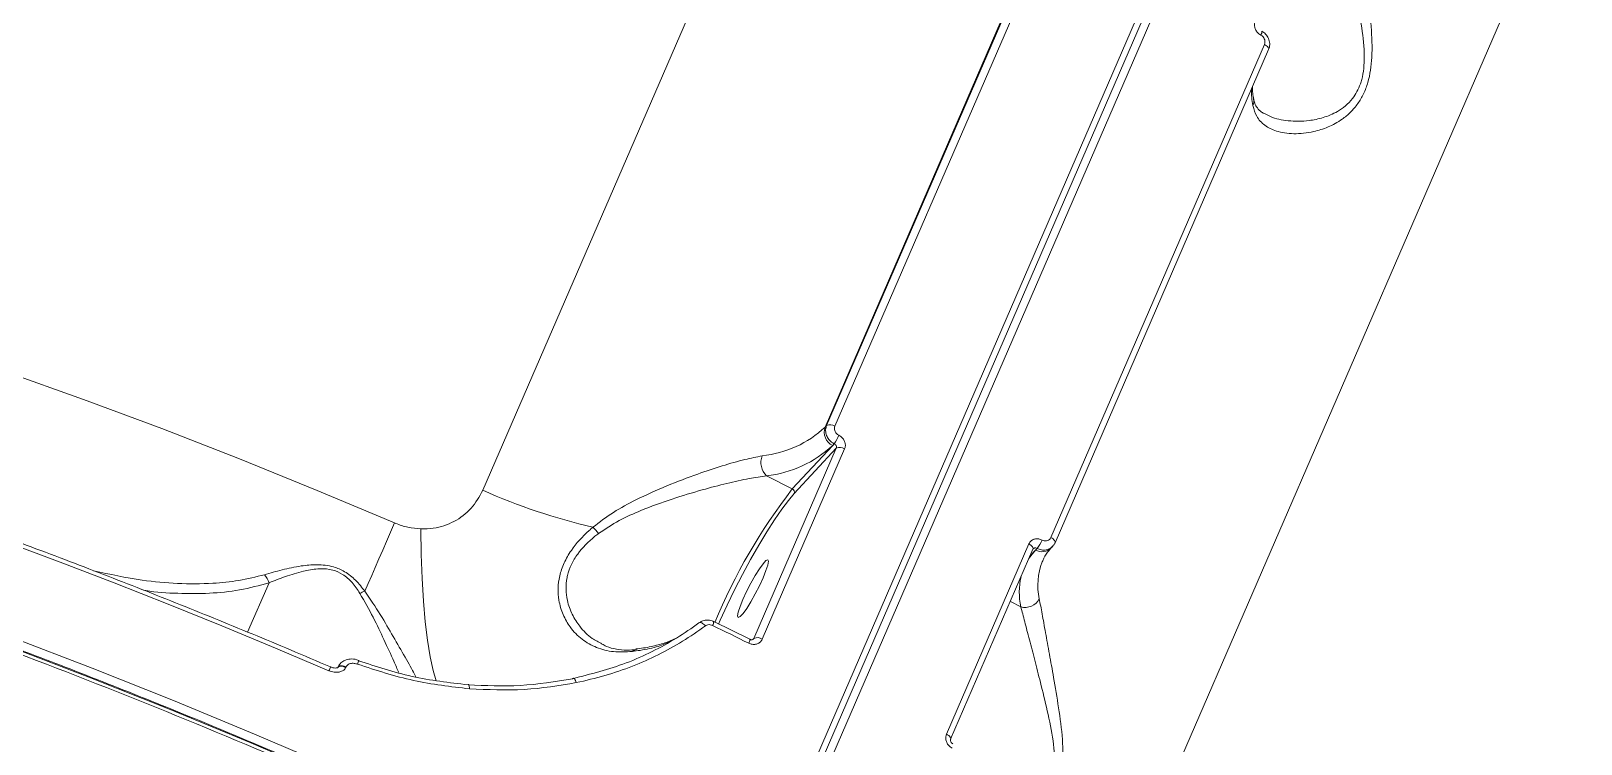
# Model space of a CAD drawing. Header units: millimetres. Extents: x -11024 to 8278, y -7837 to 5770.
# Drawn here: x 3873.3 to 4088.6, y 1638 to 1737.1 of the extents above; entities that cross this region are included whole.
import ezdxf

# ---------------------------------------------------------------- set-up
doc = ezdxf.new("R2010")
doc.units = ezdxf.units.MM
doc.layers.add('DIKOM_ОБЪЕКТ', color=7, linetype='Continuous')

msp = doc.modelspace()

# ---------------------------------------------------------------- linework, layer by layer
at = {"layer": 'DIKOM_ОБЪЕКТ', "color": 7, "linetype": 'Continuous', "lineweight": 15}
for p, q in [((3970.447, 1608.571), (4143.439, 2008.019)), ((3971.055, 1607.837), (4144.047, 2007.285)), ((4145.204, 2007.109), (3972.212, 1607.661)), ((3936.08, 1673.265), (4061.178, 1962.122)), ((4153.625, 1914.455), (4028.527, 1625.599)), ((3983.836, 1682.273), (4013.502, 1750.773)), ((4014.658, 1750.674), (3984.992, 1682.173)), ((4013.296, 1750.552), (3983.63, 1682.051)), ((4014.997, 1666.702), (4044.663, 1735.202)), ((4015.567, 1665.987), (4045.233, 1734.488)), ((3983.63, 1682.051), (3983.836, 1682.273)), ((3984.676, 1679.493), (3984.894, 1679.728)), ((3973.735, 1652.697), (3985.172, 1679.106)), ((3986.334, 1679.004), (3974.896, 1652.594)), ((3979.067, 1673.449), (3984.676, 1679.493)), ((3985.172, 1679.106), (3979.329, 1672.81)), ((3975.501, 1675.288), (3979.067, 1673.449)), ((4000.489, 1639.398), (4011.926, 1665.808)), ((4001.065, 1638.681), (4012.502, 1665.091)), ((4012.849, 1664.967), (4012.098, 1664.157)), ((4012.505, 1665.086), (4012.538, 1665.142)), ((4013.067, 1665.201), (4012.849, 1664.967)), ((4015.03, 1665.257), (4015.236, 1665.479)), ((4015.53, 1665.931), (4015.567, 1665.987)), ((4013.835, 1663.448), (4013.778, 1663.312)), ((3906.372, 1660.417), (3903.399, 1653.552)), ((4010.806, 1657.084), (4009.358, 1657.831)), ((3973.185, 1652.564), (3968.159, 1655.03)), ((3973.589, 1652.539), (3973.735, 1652.697)), ((3915.994, 1648.738), (3915.96, 1648.66)), ((3917.081, 1648.743), (3917.047, 1648.666))]:
    msp.add_line(p, q, dxfattribs=at)
at = {"layer": 'DIKOM_ОБЪЕКТ', "color": 7, "linetype": 'Continuous', "lineweight": 15, "flags": 128}
for points in [[(4045.233, 1734.488), (4045.239, 1734.503), (4045.249, 1734.59), (4045.224, 1734.686), (4045.167, 1734.79), (4045.078, 1734.898), (4044.962, 1735.005), (4044.821, 1735.108), (4044.663, 1735.202)], [(3965.563, 1609.564), (3959.011, 1612.859), (3948.143, 1618.186), (3937.184, 1623.385), (3926.142, 1628.451), (3915.028, 1633.381), (3903.852, 1638.17), (3892.621, 1642.814), (3881.346, 1647.31), (3870.037, 1651.652), (3858.702, 1655.839), (3847.351, 1659.866), (3835.995, 1663.73), (3824.641, 1667.428), (3813.301, 1670.956), (3801.984, 1674.312), (3790.698, 1677.492), (3779.454, 1680.495), (3768.261, 1683.317), (3757.128, 1685.956), (3746.066, 1688.41), (3735.083, 1690.677), (3731.992, 1691.284)], [(3869.74, 1689.784), (3880.613, 1685.887), (3891.467, 1681.83), (3902.293, 1677.617), (3913.081, 1673.251), (3923.82, 1668.738)], [(3914.704, 1648.204), (3907.273, 1651.35), (3899.82, 1654.433), (3892.346, 1657.449), (3884.854, 1660.4), (3877.349, 1663.284), (3869.831, 1666.099), (3862.304, 1668.845), (3854.771, 1671.521)], [(3979.329, 1672.81), (3978.522, 1671.861), (3977.605, 1670.639), (3976.599, 1669.17), (3975.526, 1667.488), (3974.41, 1665.629), (3973.277, 1663.636), (3972.151, 1661.553), (3971.058, 1659.427), (3970.021, 1657.304), (3969.065, 1655.233), (3968.808, 1654.654)], [(3919.689, 1659.248), (3920.154, 1660.312), (3920.636, 1661.414), (3921.133, 1662.553), (3921.644, 1663.727), (3922.17, 1664.935), (3922.708, 1666.174), (3923.258, 1667.442), (3923.82, 1668.738)], [(3929.601, 1646.799), (3929.183, 1648.213), (3928.756, 1650.152), (3928.385, 1652.425), (3928.074, 1655.009), (3927.825, 1657.878), (3927.642, 1661.005), (3927.526, 1664.359), (3927.478, 1667.906)], [(4015.567, 1665.987), (4015.573, 1666.003), (4015.583, 1666.089), (4015.558, 1666.186), (4015.501, 1666.29), (4015.412, 1666.398), (4015.295, 1666.505), (4015.155, 1666.607), (4014.997, 1666.702)], [(4012.502, 1665.091), (4012.508, 1665.107), (4012.518, 1665.193), (4012.493, 1665.29), (4012.434, 1665.395), (4012.345, 1665.503), (4012.227, 1665.61), (4012.086, 1665.713), (4011.926, 1665.808)], [(4011.959, 1663.836), (4012.181, 1664.157), (4012.849, 1664.967)], [(3972.208, 1658.093), (3971.811, 1657.108), (3971.561, 1656.325), (3971.476, 1655.808), (3971.564, 1655.599), (3971.819, 1655.714), (3972.218, 1656.144), (3972.73, 1656.854), (3973.313, 1657.788), (3973.921, 1658.868), (3974.503, 1660.008), (3975.013, 1661.116), (3975.409, 1662.101), (3975.66, 1662.884), (3975.744, 1663.401), (3975.656, 1663.611), (3975.402, 1663.496), (3975.002, 1663.066), (3974.491, 1662.355), (3973.907, 1661.422), (3973.3, 1660.341), (3972.718, 1659.201), (3972.208, 1658.093)], [(3966.101, 1654.845), (3966.168, 1654.892), (3966.255, 1654.91), (3966.359, 1654.896), (3966.477, 1654.853), (3966.603, 1654.782), (3966.733, 1654.685), (3966.864, 1654.565), (3966.989, 1654.427)], [(3973.019, 1652.02), (3972.391, 1652.33), (3971.763, 1652.64), (3971.135, 1652.95), (3970.506, 1653.258), (3969.876, 1653.567), (3969.247, 1653.875), (3968.617, 1654.182), (3967.987, 1654.489)], [(3870.466, 1652.92), (3881.802, 1648.567), (3893.104, 1644.061), (3904.361, 1639.405), (3915.565, 1634.605), (3926.705, 1629.664), (3937.773, 1624.585), (3948.758, 1619.374), (3959.653, 1614.035), (3970.447, 1608.571)], [(3957.433, 1651.136), (3957.401, 1651.132), (3957.323, 1651.117)], [(3915.962, 1648.664), (3915.995, 1648.714), (3916.116, 1648.791), (3916.298, 1648.826), (3916.526, 1648.815), (3916.783, 1648.761), (3917.047, 1648.666)], [(3915.994, 1648.738), (3916.028, 1648.792), (3916.149, 1648.869), (3916.331, 1648.904), (3916.56, 1648.893), (3916.817, 1648.838), (3917.081, 1648.743)], [(3934.016, 1646.247), (3934.054, 1646.291), (3934.091, 1646.3), (3934.124, 1646.274), (3934.154, 1646.214), (3934.178, 1646.122), (3934.196, 1646.001), (3934.208, 1645.856), (3934.212, 1645.691)], [(3948.541, 1647.096), (3948.593, 1647.141), (3948.653, 1647.15), (3948.72, 1647.125), (3948.79, 1647.065), (3948.86, 1646.973), (3948.93, 1646.853), (3948.995, 1646.708), (3949.054, 1646.543)], [(4001.064, 1638.68), (4001.071, 1638.697), (4001.08, 1638.783), (4001.055, 1638.88), (4000.997, 1638.985), (4000.907, 1639.093), (4000.79, 1639.201), (4000.648, 1639.304), (4000.489, 1639.398)]]:
    msp.add_lwpolyline(points, dxfattribs=at)
at = {"layer": 'DIKOM_ОБЪЕКТ', "color": 7, "linetype": 'Continuous', "lineweight": 15}
for centre, radius, start, end in [((4043.519, 1736.937), 0.77, 325.04611, 9.06405), ((4053.015, 1728.688), 10.165, 178.27475, 191.26437), ((4041.634, 1727.328), 1.543, 336.10008, 10.28851), ((3973.295, 1693.066), 15.104, 276.07015, 313.17698), ((3985.557, 1681.346), 2.052, 159.90439, 244.56663), ((3984.326, 1681.209), 1.171, 55.37086, 114.75186), ((3979.308, 1683.5), 6.74, 325.96493, 337.36306), ((3977.186, 1677.106), 2.479, 157.7051, 227.19624), ((3973.823, 1691.061), 15.862, 276.07589, 313.17452), ((3985.663, 1678.039), 1.175, 55.22262, 114.68767), ((3971.225, 1752.458), 86.641, 246.06914, 256.74972), ((4043.502, 1623.622), 81.453, 142.28542, 157.42801), ((3978.847, 1672.986), 0.513, 339.88959, 64.55023), ((3945.891, 1662.178), 8.082, 39.11567, 47.35853), ((4013.747, 1666.554), 1.824, 240.49254, 314.66311), ((4009.965, 1667.894), 4.107, 319.0316, 337.84007), ((4021.985, 1660.101), 8.813, 158.63365, 192.44507), ((3903.566, 1659.59), 2.926, 16.41684, 41.86328), ((4020.445, 1659.092), 9.846, 167.34513, 191.76938), ((3920.707, 1655.947), 3.455, 107.13491, 119.64814), ((4011.43, 1659.169), 2.176, 253.3496, 333.61919), ((3966.91, 1655.13), 1.253, 329.27074, 355.42901), ((3972.062, 1652.608), 1.123, 328.44209, 357.7309), ((3974.226, 1651.63), 1.174, 55.18569, 114.70126), ((3914.691, 1650.661), 4.27, 338.75057, 346.32469), ((3957.577, 1650.018), 1.128, 103.03492, 130.50574), ((3926.767, 1643.155), 13.077, 154.8195, 157.2851)]:
    msp.add_arc(centre, radius, start, end, dxfattribs=at)
for points, knots in [([(4056.27, 1757.239), (4056.396, 1756.567), (4056.647, 1755.222), (4057.125, 1752.557), (4057.673, 1749.578), (4058.298, 1746.087), (4058.975, 1742.119), (4059.525, 1737.764), (4059.697, 1733.6), (4059.249, 1730.406), (4058.458, 1728.311), (4057.638, 1726.9), (4056.617, 1725.725), (4055.225, 1724.586), (4053.487, 1723.657), (4051.168, 1722.938), (4048.668, 1722.68), (4046.361, 1723.036), (4044.65, 1723.894), (4043.52, 1725.068), (4043.195, 1726.187), (4043.045, 1726.702)], [0, 0, 0, 0, 0.05547586, 0.11102431, 0.1664972, 0.22200581, 0.29002282, 0.3579622, 0.42267641, 0.47740636, 0.50524781, 0.53309353, 0.56271086, 0.59237632, 0.64043014, 0.68858189, 0.76032749, 0.83206231, 0.89100098, 0.94986909, 1, 1, 1, 1]), ([(4044.776, 1725.573), (4045.011, 1725.435), (4045.903, 1724.911), (4047.951, 1724.522), (4050.471, 1724.498), (4052.823, 1724.972), (4054.548, 1725.671), (4055.93, 1726.619), (4057.09, 1727.802), (4057.814, 1729.141), (4058.255, 1730.599), (4058.48, 1731.864), (4058.587, 1734.27), (4058.226, 1737.599), (4057.399, 1741.67), (4056.484, 1745.408), (4055.627, 1748.732), (4054.888, 1751.562), (4054.223, 1754.135), (4053.874, 1755.452), (4053.697, 1756.121)], [0, 0, 0, 0, 0.03012921, 0.11425295, 0.20058978, 0.2558794, 0.31229759, 0.34511289, 0.37880847, 0.42704207, 0.43989157, 0.46998828, 0.50108532, 0.57538009, 0.65453129, 0.7358616, 0.80147392, 0.86822996, 0.93319407, 1, 1, 1, 1]), ([(4044.15, 1736.496), (4044.056, 1736.554), (4043.82, 1736.699), (4043.517, 1737.045), (4043.307, 1737.503), (4043.242, 1737.994), (4043.334, 1738.288), (4043.38, 1738.435)], [0, 0, 0, 0, 0.1418415, 0.3567657, 0.5712922, 0.785687, 1, 1, 1, 1]), ([(4044.663, 1735.202), (4044.693, 1735.3), (4044.755, 1735.496), (4044.712, 1735.824), (4044.572, 1736.13), (4044.37, 1736.36), (4044.213, 1736.457), (4044.15, 1736.496)], [0, 0, 0, 0, 0.2142786, 0.4287029, 0.6433258, 0.8581592, 1, 1, 1, 1]), ([(4045.216, 1734.496), (4045.245, 1734.55), (4045.382, 1734.803), (4045.416, 1735.348), (4045.261, 1736.042), (4044.87, 1736.669), (4044.465, 1736.923), (4044.271, 1737.045)], [0, 0, 0, 0, 0.0628602, 0.2919436, 0.5281092, 0.7742985, 1, 1, 1, 1]), ([(4043.152, 1727.612), (4043.105, 1727.877), (4042.997, 1728.49), (4043.004, 1729.039), (4043.009, 1729.351)], [0, 0, 0, 0, 0.4317456, 1, 1, 1, 1]), ([(4044.757, 1725.538), (4044.584, 1725.625), (4044.116, 1725.858), (4043.669, 1726.347), (4043.319, 1726.903), (4043.206, 1727.422), (4043.162, 1727.628)], [0, 0, 0, 0, 0.1889878, 0.5106962, 0.8061063, 1, 1, 1, 1]), ([(4231.852, 1331.422), (4231.866, 1334.21), (4231.897, 1340.728), (4230.47, 1351.463), (4227.796, 1363.502), (4223.861, 1375.769), (4218.758, 1388.199), (4212.541, 1400.747), (4205.112, 1413.616), (4196.443, 1426.775), (4186.536, 1440.183), (4175.608, 1453.547), (4163.721, 1466.821), (4150.957, 1479.963), (4137.106, 1493.187), (4122.172, 1506.451), (4106.181, 1519.707), (4089.68, 1532.511), (4072.778, 1544.834), (4055.586, 1556.661), (4037.619, 1568.332), (4018.905, 1579.802), (3999.489, 1591.03), (3979.526, 1601.917), (3959.067, 1612.424), (3938.174, 1622.516), (3916.774, 1632.22), (3894.921, 1641.484), (3872.682, 1650.266), (3850.546, 1658.372), (3828.588, 1665.789), (3806.874, 1672.522), (3785.051, 1678.678), (3763.191, 1684.217), (3741.379, 1689.085), (3721.343, 1692.987), (3708.752, 1694.997), (3703.183, 1695.886)], [0, 0, 0, 0, 0.0220395, 0.0515327, 0.0810498, 0.110543, 0.1392036, 0.1678862, 0.1965469, 0.2260401, 0.2555572, 0.2850504, 0.3137111, 0.3423938, 0.3710544, 0.4005474, 0.4300647, 0.4595577, 0.4871864, 0.514835, 0.5424636, 0.5708353, 0.5992285, 0.6276002, 0.656261, 0.6849437, 0.7136043, 0.7430976, 0.7726147, 0.8021081, 0.8307687, 0.8594515, 0.8881121, 0.9176055, 0.9471227, 0.9766159, 1, 1, 1, 1]), ([(4232.029, 1331.689), (4232.047, 1332.883), (4232.093, 1335.863), (4231.828, 1340.74), (4231.276, 1346.302), (4230.417, 1351.962), (4229.265, 1357.717), (4227.815, 1363.569), (4226.067, 1369.522), (4224.02, 1375.569), (4221.684, 1381.692), (4219.064, 1387.865), (4216.17, 1394.069), (4213.004, 1400.303), (4209.564, 1406.568), (4205.851, 1412.866), (4201.864, 1419.2), (4197.603, 1425.572), (4193.065, 1431.982), (4188.251, 1438.433), (4183.156, 1444.926), (4177.782, 1451.463), (4172.142, 1458.026), (4166.259, 1464.588), (4160.152, 1471.125), (4153.832, 1477.628), (4147.295, 1484.102), (4140.54, 1490.549), (4133.564, 1496.972), (4126.365, 1503.372), (4118.943, 1509.751), (4111.295, 1516.11), (4103.417, 1522.452), (4095.307, 1528.779), (4086.98, 1535.079), (4078.473, 1541.324), (4069.814, 1547.49), (4061.017, 1553.57), (4052.076, 1559.569), (4042.99, 1565.488), (4033.758, 1571.327), (4024.38, 1577.086), (4014.858, 1582.765), (4005.19, 1588.365), (3995.378, 1593.884), (3985.419, 1599.323), (3975.325, 1604.677), (3965.123, 1609.93), (3954.844, 1615.066), (3944.51, 1620.074), (3934.124, 1624.954), (3923.686, 1629.705), (3913.195, 1634.327), (3902.652, 1638.822), (3892.057, 1643.189), (3881.411, 1647.427), (3870.712, 1651.537), (3859.962, 1655.518), (3849.165, 1659.368), (3838.346, 1663.079), (3827.538, 1666.639), (3816.771, 1670.037), (3806.052, 1673.271), (3795.38, 1676.344), (3784.755, 1679.254), (3774.176, 1682.002), (3763.644, 1684.587), (3753.159, 1687.011), (3742.722, 1689.272), (3732.332, 1691.372), (3721.994, 1693.303), (3712.425, 1694.964), (3706.349, 1695.9), (3703.665, 1696.313)], [0, 0, 0, 0, 0.0094077, 0.0234759, 0.0375496, 0.0516398, 0.0657619, 0.0799312, 0.0941627, 0.1084717, 0.1228261, 0.1371271, 0.1513569, 0.1655334, 0.1796719, 0.1937879, 0.2078976, 0.2220155, 0.2361532, 0.2503267, 0.264552, 0.2788449, 0.2932013, 0.3075359, 0.3217851, 0.3359737, 0.3501177, 0.3642335, 0.378337, 0.3924445, 0.4065668, 0.4207201, 0.43492, 0.4491828, 0.4635204, 0.477859, 0.4920988, 0.5062929, 0.5204522, 0.5345889, 0.5487143, 0.5628396, 0.5769742, 0.5911282, 0.6053129, 0.6195398, 0.6338199, 0.6481184, 0.6623743, 0.6765814, 0.6907509, 0.7048943, 0.7190234, 0.7331492, 0.7472821, 0.7614309, 0.7756066, 0.7898213, 0.8040855, 0.8183882, 0.8326642, 0.8468852, 0.8610655, 0.8752172, 0.8893511, 0.9034786, 0.9176113, 0.9317562, 0.9459252, 0.9601293, 0.9743798, 0.9886794, 1, 1, 1, 1]), ([(3984.894, 1679.728), (3984.766, 1679.802), (3984.445, 1679.989), (3984.032, 1680.439), (3983.745, 1681.039), (3983.653, 1681.687), (3983.775, 1682.078), (3983.836, 1682.273)], [0, 0, 0, 0, 0.1417187, 0.3563815, 0.5709458, 0.7854156, 1, 1, 1, 1]), ([(3984.992, 1682.173), (3984.961, 1682.076), (3984.901, 1681.88), (3984.948, 1681.557), (3985.094, 1681.259), (3985.303, 1681.035), (3985.465, 1680.943), (3985.529, 1680.906)], [0, 0, 0, 0, 0.2143136, 0.4286444, 0.6431257, 0.857991, 1, 1, 1, 1]), ([(3985.172, 1679.106), (3985.187, 1679.155), (3985.218, 1679.253), (3985.192, 1679.412), (3985.117, 1679.559), (3985.01, 1679.667), (3984.927, 1679.71), (3984.894, 1679.728)], [0, 0, 0, 0, 0.2138889, 0.4281547, 0.6426039, 0.8578327, 1, 1, 1, 1]), ([(3985.529, 1680.906), (3985.626, 1680.851), (3985.868, 1680.712), (3986.181, 1680.377), (3986.4, 1679.929), (3986.47, 1679.443), (3986.379, 1679.15), (3986.334, 1679.004)], [0, 0, 0, 0, 0.1418115, 0.3567227, 0.5713013, 0.7857129, 1, 1, 1, 1]), ([(3951.366, 1668.124), (3952.295, 1668.842), (3954.154, 1670.279), (3957.685, 1672.144), (3961.646, 1673.935), (3965.711, 1675.47), (3969.349, 1676.684), (3972.411, 1677.562), (3974.103, 1677.893), (3974.892, 1678.047)], [0, 0, 0, 0, 0.1281566, 0.2567399, 0.4268133, 0.5968809, 0.7373106, 0.8775759, 1, 1, 1, 1]), ([(3975.501, 1675.288), (3974.711, 1675.172), (3973.02, 1674.924), (3969.975, 1674.24), (3966.377, 1673.297), (3962.339, 1672.075), (3958.44, 1670.657), (3954.943, 1669.128), (3953.098, 1667.9), (3952.162, 1667.278)], [0, 0, 0, 0, 0.1227115, 0.2624673, 0.4060169, 0.5749221, 0.7482671, 0.8723744, 1, 1, 1, 1]), ([(3927.478, 1667.906), (3928.055, 1667.918), (3929.673, 1667.95), (3932.172, 1668.826), (3934.627, 1670.644), (3935.593, 1672.386), (3936.08, 1673.265)], [0, 0, 0, 0, 0.1529559, 0.4283583, 0.7114273, 1, 1, 1, 1]), ([(3914.932, 1648.719), (3913.074, 1649.51), (3907.685, 1651.807), (3898.727, 1655.509), (3888.052, 1659.779), (3877.344, 1663.911), (3866.8, 1667.832), (3859.374, 1670.497), (3855.529, 1671.846), (3855.079, 1672.004)], [0, 0, 0, 0, 0.0939952, 0.2725882, 0.4511857, 0.6297847, 0.8083843, 0.9775845, 1, 1, 1, 1]), ([(3923.82, 1668.738), (3923.874, 1668.715), (3924.472, 1668.463), (3925.684, 1668.068), (3926.873, 1667.961), (3927.478, 1667.906)], [0, 0, 0, 0, 0.04683116, 0.51428621, 1, 1, 1, 1]), ([(3956.844, 1650.876), (3955.961, 1650.826), (3954.194, 1650.727), (3951.845, 1651.336), (3949.795, 1652.489), (3948.241, 1654.077), (3947.171, 1655.948), (3946.621, 1657.789), (3946.487, 1659.63), (3946.693, 1661.381), (3947.305, 1663.176), (3948.549, 1665.354), (3950.051, 1666.985), (3951.19, 1667.971), (3951.366, 1668.124)], [0, 0, 0, 0, 0.110103, 0.220221, 0.329289, 0.4383118, 0.5249636, 0.6115182, 0.6753429, 0.7390967, 0.8040016, 0.8688929, 0.9797333, 1, 1, 1, 1]), ([(3952.162, 1667.278), (3951.989, 1667.143), (3950.883, 1666.279), (3949.461, 1664.862), (3948.324, 1662.96), (3947.926, 1661.847), (3947.673, 1660.695), (3947.579, 1659.505), (3947.8, 1657.755), (3948.434, 1655.989), (3949.602, 1654.185), (3950.99, 1652.769), (3952.162, 1652.174), (3952.62, 1651.942)], [0, 0, 0, 0, 0.0272971, 0.1748128, 0.2530712, 0.3313327, 0.3460773, 0.4313778, 0.5168058, 0.6348988, 0.7531492, 0.9035368, 1, 1, 1, 1]), ([(4013.769, 1666.345), (4013.871, 1666.302), (4014.075, 1666.215), (4014.397, 1666.217), (4014.685, 1666.32), (4014.889, 1666.496), (4014.966, 1666.644), (4014.997, 1666.702)], [0, 0, 0, 0, 0.2151892, 0.4301031, 0.6449962, 0.8594123, 1, 1, 1, 1]), ([(4011.926, 1665.808), (4011.972, 1665.896), (4012.088, 1666.117), (4012.395, 1666.381), (4012.827, 1666.537), (4013.311, 1666.541), (4013.617, 1666.41), (4013.769, 1666.345)], [0, 0, 0, 0, 0.140677, 0.355078, 0.569893, 0.7849152, 1, 1, 1, 1]), ([(4013.067, 1665.201), (4013.017, 1665.225), (4012.918, 1665.271), (4012.762, 1665.272), (4012.627, 1665.23), (4012.566, 1665.168), (4012.54, 1665.141)], [0, 0, 0, 0, 0.2659403, 0.531619, 0.7964281, 1, 1, 1, 1]), ([(4015.222, 1665.495), (4015.117, 1665.387), (4014.871, 1665.136), (4014.325, 1664.958), (4013.682, 1664.945), (4013.272, 1665.116), (4013.067, 1665.201)], [0, 0, 0, 0, 0.201022, 0.4673036, 0.7336687, 1, 1, 1, 1]), ([(4013.822, 1663.326), (4013.884, 1663.5), (4014.088, 1664.07), (4014.53, 1664.692), (4014.93, 1665.144), (4015.03, 1665.257)], [0, 0, 0, 0, 0.248029, 0.8124343, 1, 1, 1, 1]), ([(4015.53, 1665.931), (4015.475, 1665.808), (4015.4, 1665.64), (4015.26, 1665.526), (4015.222, 1665.495)], [0, 0, 0, 0, 0.7280642, 1, 1, 1, 1]), ([(3905.744, 1661.543), (3906.549, 1661.772), (3908.168, 1662.232), (3910.607, 1662.757), (3913.009, 1662.999), (3915.125, 1662.785), (3917.008, 1661.966), (3918.498, 1660.76), (3919.281, 1659.766), (3919.689, 1659.248)], [0, 0, 0, 0, 0.1836431, 0.3692249, 0.5090683, 0.6522047, 0.7508472, 0.8702049, 1, 1, 1, 1]), ([(3918.998, 1658.949), (3918.663, 1659.458), (3918.029, 1660.418), (3916.741, 1661.595), (3915.138, 1662.297), (3913.927, 1662.384), (3912.55, 1662.314), (3910.888, 1662.005), (3908.625, 1661.309), (3907.124, 1660.714), (3906.372, 1660.417)], [0, 0, 0, 0, 0.1297979, 0.2451271, 0.3384679, 0.4557814, 0.4772258, 0.6177216, 0.8086802, 1, 1, 1, 1]), ([(3882.012, 1662.084), (3884.258, 1661.601), (3888.142, 1660.764), (3893.68, 1660.254), (3898.17, 1660.259), (3902.216, 1660.66), (3904.565, 1661.248), (3905.744, 1661.543)], [0, 0, 0, 0, 0.2805238, 0.4849958, 0.6907787, 0.8447972, 1, 1, 1, 1]), ([(3906.372, 1660.417), (3905.021, 1660.051), (3902.319, 1659.319), (3898.058, 1658.896), (3893.705, 1658.921), (3890.645, 1659.08), (3889.064, 1659.371), (3888.96, 1659.39)], [0, 0, 0, 0, 0.24139361, 0.48297386, 0.73267922, 0.98245427, 1, 1, 1, 1]), ([(3924.385, 1647.961), (3924.176, 1648.46), (3923.626, 1649.774), (3922.385, 1652.378), (3920.92, 1655.577), (3919.638, 1657.826), (3918.998, 1658.949)], [0, 0, 0, 0, 0.1785264, 0.4701511, 0.7353227, 1, 1, 1, 1]), ([(3919.689, 1659.248), (3920.43, 1658.15), (3921.914, 1655.952), (3923.693, 1652.816), (3925.312, 1650.046), (3926.374, 1648.182), (3926.721, 1647.47), (3926.786, 1647.338)], [0, 0, 0, 0, 0.2257517, 0.4519018, 0.6980181, 0.9440002, 1, 1, 1, 1]), ([(4013.379, 1658.202), (4013.505, 1657.53), (4013.756, 1656.185), (4014.235, 1653.52), (4014.782, 1650.541), (4015.41, 1647.05), (4016.074, 1643.084), (4016.669, 1638.751), (4016.677, 1635.848), (4016.681, 1634.447)], [0, 0, 0, 0, 0.131661, 0.2634908, 0.3951413, 0.5268766, 0.6882986, 0.8495341, 1, 1, 1, 1]), ([(4015.636, 1634.549), (4015.549, 1635.856), (4015.366, 1638.602), (4014.502, 1642.655), (4013.587, 1646.396), (4012.735, 1649.705), (4011.991, 1652.547), (4011.331, 1655.108), (4010.981, 1656.426), (4010.806, 1657.084)], [0, 0, 0, 0, 0.1463713, 0.3075801, 0.4690085, 0.6020957, 0.735109, 0.8676405, 1, 1, 1, 1]), ([(3948.541, 1647.096), (3951.066, 1647.735), (3954.891, 1648.704), (3959.608, 1650.82), (3963.006, 1652.663), (3965.079, 1654.125), (3966.101, 1654.845)], [0, 0, 0, 0, 0.3951643, 0.5986737, 0.8021845, 1, 1, 1, 1]), ([(3966.989, 1654.427), (3965.945, 1653.694), (3963.857, 1652.226), (3960.459, 1650.374), (3956.858, 1648.781), (3953.06, 1647.464), (3950.39, 1646.85), (3949.054, 1646.543)], [0, 0, 0, 0, 0.19768232, 0.39538866, 0.59308956, 0.79654608, 1, 1, 1, 1]), ([(3968.152, 1655.014), (3968.073, 1655.056), (3967.766, 1655.219), (3967.175, 1655.271), (3966.545, 1655.155), (3966.254, 1654.93), (3966.146, 1654.846)], [0, 0, 0, 0, 0.123825, 0.4816118, 0.8067062, 1, 1, 1, 1]), ([(3967.987, 1654.489), (3967.882, 1654.53), (3967.672, 1654.61), (3967.341, 1654.598), (3967.116, 1654.516), (3967.011, 1654.443), (3966.989, 1654.427)], [0, 0, 0, 0, 0.3067806, 0.6133452, 0.9194788, 1, 1, 1, 1]), ([(3885.889, 1628.01), (3880.414, 1630.197), (3869.466, 1634.571), (3852.913, 1640.729), (3836.291, 1646.609), (3825.182, 1650.234), (3819.628, 1652.046)], [0, 0, 0, 0, 0.249099, 0.4982002, 0.7490972, 1, 1, 1, 1]), ([(3819.956, 1653.312), (3825.482, 1651.509), (3836.535, 1647.903), (3853.154, 1642.029), (3869.783, 1635.846), (3880.835, 1631.431), (3886.361, 1629.224)], [0, 0, 0, 0, 0.2490986, 0.4981984, 0.749099, 1, 1, 1, 1]), ([(3957.434, 1651.15), (3956.985, 1651.107), (3955.989, 1651.011), (3954.591, 1651.173), (3953.43, 1651.456), (3952.822, 1651.793), (3952.615, 1651.908)], [0, 0, 0, 0, 0.2428194, 0.5374956, 0.8424492, 1, 1, 1, 1]), ([(3962.178, 1652.293), (3961.624, 1652.041), (3960.401, 1651.484), (3958.487, 1651.099), (3957.211, 1650.926), (3956.844, 1650.876)], [0, 0, 0, 0, 0.3711126, 0.8194807, 1, 1, 1, 1]), ([(3963.045, 1652.778), (3962.77, 1652.642), (3962.008, 1652.263), (3960.448, 1651.784), (3958.81, 1651.393), (3957.684, 1651.262), (3957.317, 1651.22)], [0, 0, 0, 0, 0.1848472, 0.5131841, 0.8413274, 1, 1, 1, 1]), ([(3974.896, 1652.594), (3974.85, 1652.506), (3974.735, 1652.285), (3974.423, 1652.016), (3973.984, 1651.852), (3973.49, 1651.838), (3973.176, 1651.959), (3973.019, 1652.02)], [0, 0, 0, 0, 0.1406027, 0.3550554, 0.5698489, 0.784879, 1, 1, 1, 1]), ([(3973.653, 1652.588), (3973.646, 1652.577), (3973.624, 1652.539), (3973.541, 1652.506), (3973.395, 1652.498), (3973.274, 1652.52), (3973.207, 1652.557), (3973.186, 1652.568)], [0, 0, 0, 0, 0.14479328, 0.49157347, 0.71752788, 0.9150322, 1, 1, 1, 1]), ([(3973.655, 1652.585), (3973.665, 1652.593), (3973.702, 1652.623), (3973.721, 1652.666), (3973.735, 1652.697)], [0, 0, 0, 0, 0.284873, 1, 1, 1, 1]), ([(3918.836, 1649.639), (3918.752, 1649.672), (3918.372, 1649.823), (3917.697, 1649.864), (3916.921, 1649.689), (3916.371, 1649.312), (3916.059, 1648.967), (3916.007, 1648.752), (3916.002, 1648.734)], [0, 0, 0, 0, 0.08144968, 0.36957647, 0.59760204, 0.79647102, 0.98276436, 1, 1, 1, 1]), ([(3918.807, 1649.589), (3921.272, 1648.781), (3926.264, 1647.147), (3931.411, 1646.549), (3934.016, 1646.247)], [0, 0, 0, 0, 0.4938462, 1, 1, 1, 1]), ([(3917.047, 1648.666), (3916.999, 1648.579), (3916.889, 1648.378), (3916.563, 1648.137), (3916.063, 1647.975), (3915.403, 1647.965), (3914.945, 1648.122), (3914.704, 1648.204)], [0, 0, 0, 0, 0.1205422, 0.2783559, 0.470546, 0.7208224, 1, 1, 1, 1]), ([(3915.967, 1648.673), (3915.965, 1648.671), (3915.961, 1648.666), (3915.918, 1648.638), (3915.823, 1648.603), (3915.654, 1648.573), (3915.381, 1648.581), (3915.121, 1648.635), (3914.967, 1648.708), (3914.935, 1648.723)], [0, 0, 0, 0, 0.0679563, 0.1446997, 0.2541496, 0.3851064, 0.5999516, 0.9167142, 1, 1, 1, 1]), ([(3918.672, 1649.114), (3918.508, 1649.16), (3918.187, 1649.251), (3917.73, 1649.222), (3917.384, 1649.092), (3917.176, 1648.922), (3917.108, 1648.793), (3917.081, 1648.743)], [0, 0, 0, 0, 0.27345002, 0.53924706, 0.73864625, 0.89892636, 1, 1, 1, 1]), ([(3934.212, 1645.691), (3931.615, 1645.992), (3926.356, 1646.602), (3921.254, 1648.27), (3918.672, 1649.114)], [0, 0, 0, 0, 0.4938413, 1, 1, 1, 1]), ([(3934.016, 1646.247), (3936.456, 1646.134), (3941.395, 1645.905), (3946.14, 1646.696), (3948.541, 1647.096)], [0, 0, 0, 0, 0.4941557, 1, 1, 1, 1]), ([(3949.054, 1646.543), (3946.659, 1646.145), (3941.811, 1645.338), (3936.764, 1645.572), (3934.212, 1645.691)], [0, 0, 0, 0, 0.49416933, 1, 1, 1, 1]), ([(4001.259, 1637.459), (4001.166, 1637.517), (4000.929, 1637.663), (4000.626, 1638.009), (4000.416, 1638.466), (4000.352, 1638.958), (4000.443, 1639.251), (4000.489, 1639.398)], [0, 0, 0, 0, 0.1419094, 0.3566991, 0.5713666, 0.7856583, 1, 1, 1, 1]), ([(4001.39, 1638.026), (4001.363, 1638.04), (4001.29, 1638.077), (4001.184, 1638.182), (4001.094, 1638.32), (4001.045, 1638.461), (4001.037, 1638.585), (4001.052, 1638.655), (4001.064, 1638.676), (4001.066, 1638.68)], [0, 0, 0, 0, 0.0994179, 0.2665423, 0.428208, 0.5937083, 0.7683737, 0.962648, 1, 1, 1, 1])]:
    msp.add_open_spline(points, degree=3, knots=knots, dxfattribs=at)

doc.saveas('drawing.dxf')
